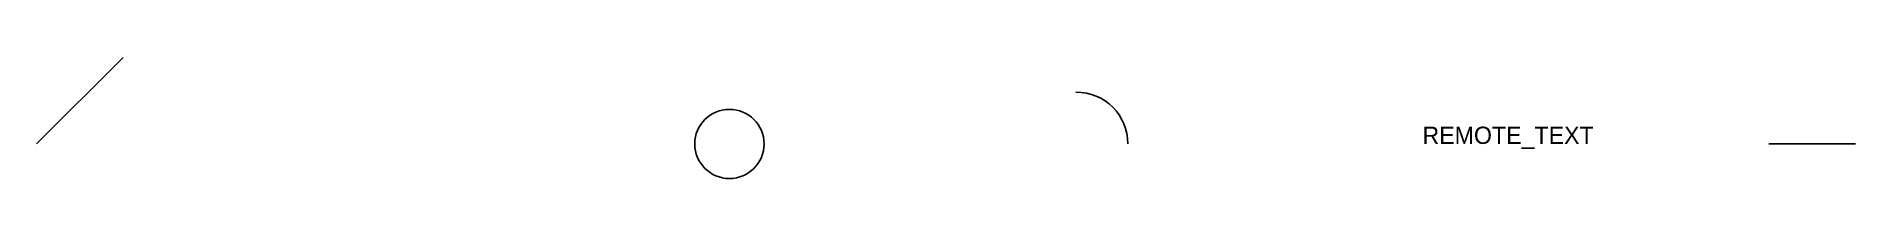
# Model space of a CAD drawing. Header units: millimetres. Extents: x 0 to 21000, y -400 to 1000.
import ezdxf

# ---------------------------------------------------------------- set-up
doc = ezdxf.new("R2010")
doc.units = ezdxf.units.MM

# ---------------------------------------------------------------- blocks, each defined once
blk = doc.blocks.new('REMOTE_BLOCK', base_point=(-120000, 0))
blk.add_line((-120000, 0), (-119000, 0))

msp = doc.modelspace()

# ---------------------------------------------------------------- linework, layer by layer
msp.add_line((0, 0), (1000, 1000))
msp.add_circle((8000, 0), 400)
msp.add_arc((12000, 0), 600, 0, 90)

# ---------------------------------------------------------------- block references
msp.add_blockref('REMOTE_BLOCK', (20000, 0))

# ---------------------------------------------------------------- texts
msp.add_text('REMOTE_TEXT', height=200).set_placement((16000, 0))

doc.saveas('drawing.dxf')
